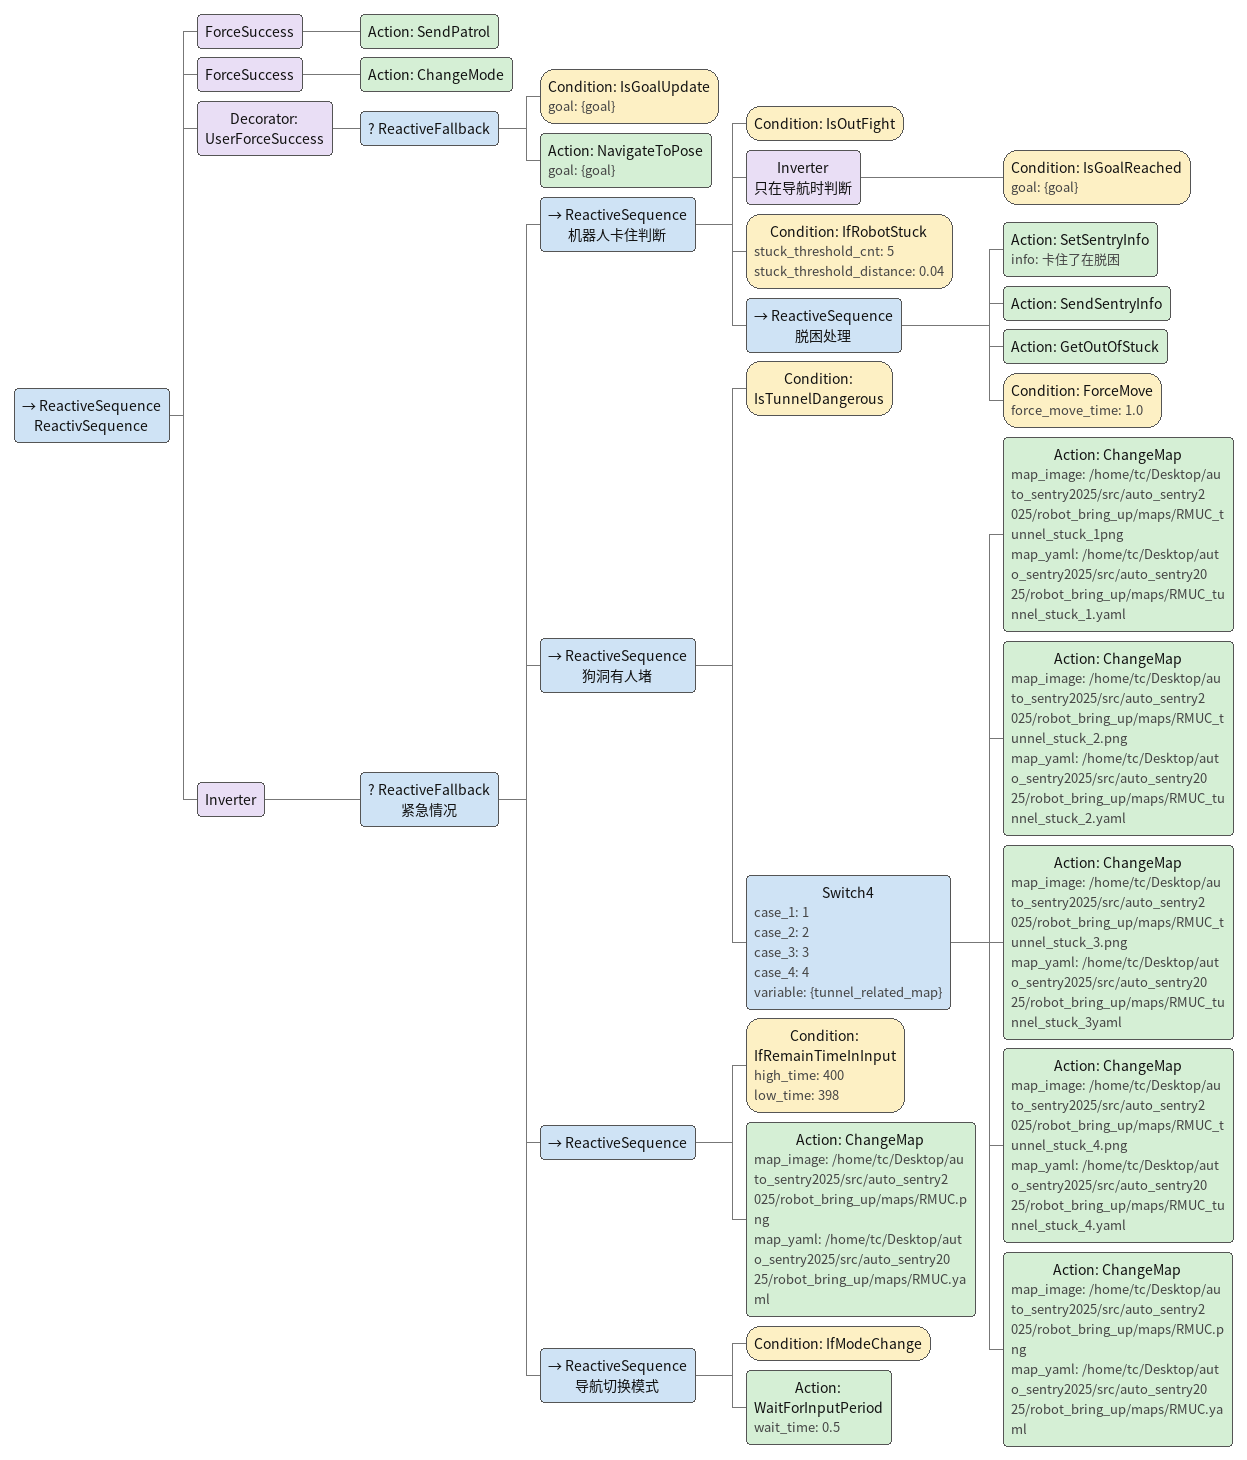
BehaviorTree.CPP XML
<ReactiveSequence name="ReactivSequence">
    <ForceSuccess>
        <Action ID="SendPatrol"/>
    </ForceSuccess>
    <ForceSuccess>
        <Action ID="ChangeMode"/>
    </ForceSuccess>
    <Decorator ID="UserForceSuccess">
        <ReactiveFallback>
            <Condition ID="IsGoalUpdate" goal="{goal}"/>
            <Action ID="NavigateToPose" goal="{goal}"/>
        </ReactiveFallback>
    </Decorator>
    <Inverter>
        <ReactiveFallback name="紧急情况">
            <ReactiveSequence name="机器人卡住判断">
                <Condition ID="IsOutFight"/>
                <Inverter name="只在导航时判断">
                    <Condition ID="IsGoalReached" goal="{goal}"/>
                </Inverter>
                <Condition ID="IfRobotStuck" stuck_threshold_cnt="5" stuck_threshold_distance="0.04"/>
                <ReactiveSequence name="脱困处理">
                    <Action ID="SetSentryInfo" info="卡住了在脱困"/>
                    <Action ID="SendSentryInfo"/>
                    <Action ID="GetOutOfStuck"/>
                    <Condition ID="ForceMove" force_move_time="1.0"/>
                </ReactiveSequence>
            </ReactiveSequence>
            <ReactiveSequence name="狗洞有人堵">
                <Condition ID="IsTunnelDangerous"/>
                <Switch4 case_1="1" case_2="2" case_3="3" case_4="4" variable="{tunnel_related_map}">
                    <Action ID="ChangeMap" map_image="/home/tc/Desktop/auto_sentry2025/src/auto_sentry2025/robot_bring_up/maps/RMUC_tunnel_stuck_1png" map_yaml="/home/tc/Desktop/auto_sentry2025/src/auto_sentry2025/robot_bring_up/maps/RMUC_tunnel_stuck_1.yaml"/>
                    <Action ID="ChangeMap" map_image="/home/tc/Desktop/auto_sentry2025/src/auto_sentry2025/robot_bring_up/maps/RMUC_tunnel_stuck_2.png" map_yaml="/home/tc/Desktop/auto_sentry2025/src/auto_sentry2025/robot_bring_up/maps/RMUC_tunnel_stuck_2.yaml"/>
                    <Action ID="ChangeMap" map_image="/home/tc/Desktop/auto_sentry2025/src/auto_sentry2025/robot_bring_up/maps/RMUC_tunnel_stuck_3.png" map_yaml="/home/tc/Desktop/auto_sentry2025/src/auto_sentry2025/robot_bring_up/maps/RMUC_tunnel_stuck_3yaml"/>
                    <Action ID="ChangeMap" map_image="/home/tc/Desktop/auto_sentry2025/src/auto_sentry2025/robot_bring_up/maps/RMUC_tunnel_stuck_4.png" map_yaml="/home/tc/Desktop/auto_sentry2025/src/auto_sentry2025/robot_bring_up/maps/RMUC_tunnel_stuck_4.yaml"/>
                    <Action ID="ChangeMap" map_image="/home/tc/Desktop/auto_sentry2025/src/auto_sentry2025/robot_bring_up/maps/RMUC.png" map_yaml="/home/tc/Desktop/auto_sentry2025/src/auto_sentry2025/robot_bring_up/maps/RMUC.yaml"/>
                </Switch4>
            </ReactiveSequence>
            <ReactiveSequence>
                <Condition ID="IfRemainTimeInInput" high_time="400" low_time="398"/>
                <Action ID="ChangeMap" map_image="/home/tc/Desktop/auto_sentry2025/src/auto_sentry2025/robot_bring_up/maps/RMUC.png" map_yaml="/home/tc/Desktop/auto_sentry2025/src/auto_sentry2025/robot_bring_up/maps/RMUC.yaml"/>
            </ReactiveSequence>
            <ReactiveSequence name="导航切换模式">
                <Condition ID="IfModeChange"/>
                <Action ID="WaitForInputPeriod" wait_time="0.5"/>
            </ReactiveSequence>
        </ReactiveFallback>
    </Inverter>
</ReactiveSequence>
